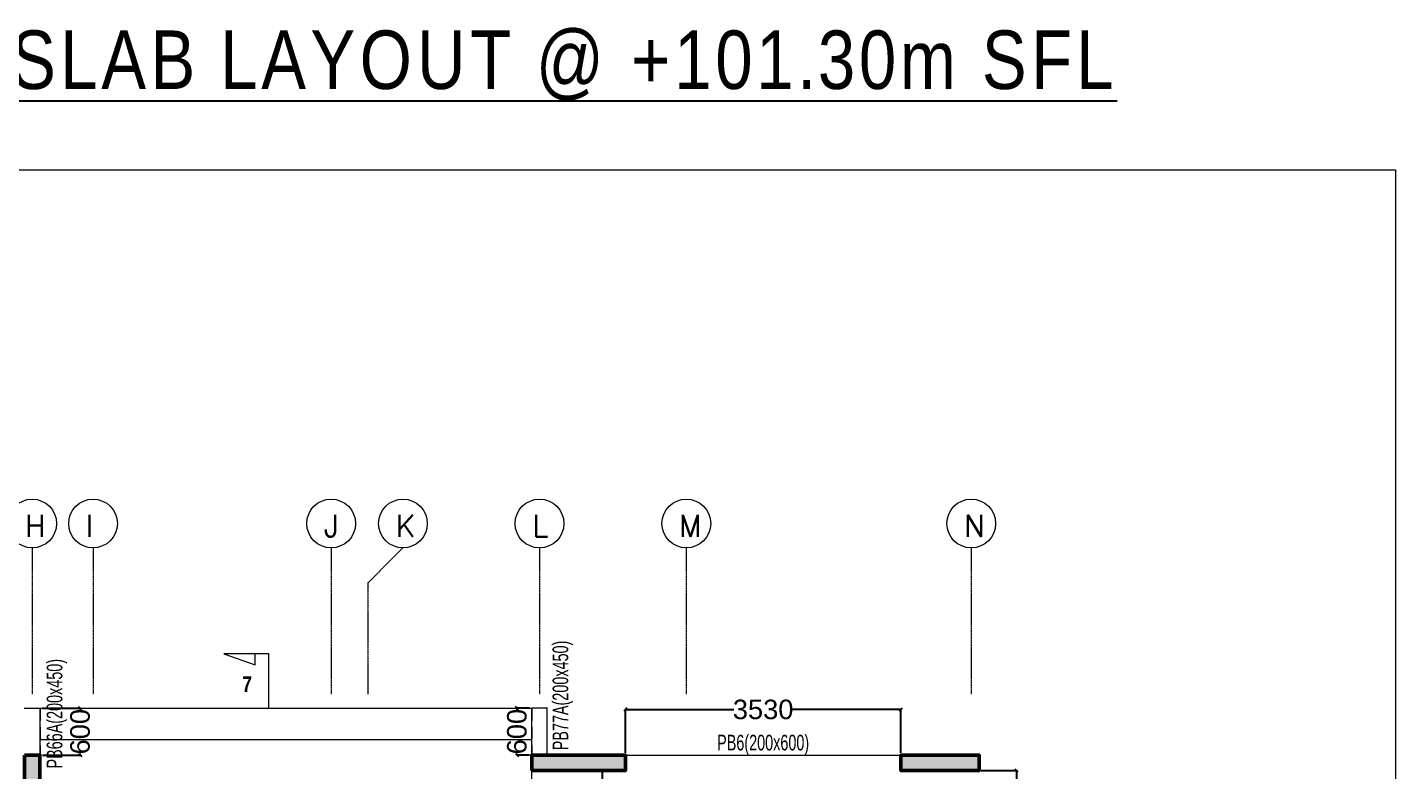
# Model space of a CAD drawing. Header units: millimetres. Extents: x 372 to 37729, y 179 to 80599.
# Drawn here: x 20200 to 37729, y 71071 to 80599 of the extents above; entities that cross this region are included whole.
import ezdxf

# ---------------------------------------------------------------- set-up
doc = ezdxf.new("R2010")
doc.units = ezdxf.units.MM
doc.linetypes.add('ACAD_ISO04W100', pattern=[30, 24, -3, 0, -3])
doc.linetypes.add('HIDDEN', pattern=[9.525, 6.35, -3.175])
for name, color, linetype, lineweight in [('A-ANNO-DIMS', 8, 'Continuous', 15), ('A-ANNO-GRID-LINE', 8, 'ACAD_ISO04W100', 20), ('A-ANNO-GRID-TEXT', 13, 'Continuous', 15), ('A-CLMN', 5, 'Continuous', 50), ('A-CONC-PATT', 253, 'Continuous', 0), ('S - BEAM', 7, 'Continuous', 13), ('S - BEAM TXT', 30, 'Continuous', 13), ('section symb', 5, 'Continuous', 0), ('STR-Stair', 1, 'Continuous', 13)]:
    doc.layers.add(name, color=color, linetype=linetype, lineweight=lineweight)
for name, color, linetype in [('S-DIM', 8, 'Continuous'), ('sub title', 22, 'Continuous'), ('TEXT', 7, 'Continuous')]:
    doc.layers.add(name, color=color, linetype=linetype)
doc.styles.add('ROMANS', font='romans.shx')
doc.styles.add('S - GRID TXT', font='ARIALNB.TTF')
doc.styles.add('SD', font='ARIALNB.TTF')
doc.styles.add('SOBHA', font='arial.ttf')
doc.dimstyles.new('S--20', dxfattribs={"dimscale": 20, "dimtxt": 12.5, "dimasz": 2, "dimexe": 0.25, "dimexo": 1.5, "dimgap": 0.1, "dimtad": 0, "dimdec": 0, "dimrnd": 0.0005, "dimzin": 0, "dimdsep": 46, "dimtxsty": 'SOBHA', "dimblk": 'OBLIQUE', "dimcen": 0.09, "dimclrd": 8, "dimclre": 8, "dimclrt": 4, "dimadec": 0, "dimazin": 0, "dimtfac": 1, "dimtdec": 0, "dimtofl": 0, "dimtmove": 0, "dimatfit": 3, "dimfxl": 0.18, "dimtolj": 1, "dimtzin": 0, "dimlwd": -1, "dimlwe": -1, "dimarcsym": 0})

# ---------------------------------------------------------------- blocks, each defined once
blk = doc.blocks.new('plinth beam layout')
at = {"layer": 'S - BEAM', "linetype": 'HIDDEN', "ltscale": 25}
for p, q in [((-169865, -2184913, 0), (-169865, -2185513, 0)), ((-163566, -2184913, 0), (-163566, -2185513, 0))]:
    blk.add_line(p, q, dxfattribs=at)
at = {"layer": 'S - BEAM', "linetype": 'ByBlock', "ltscale": 25}
for p, q in [((-163366, -2185513, 0), (-163366, -2184913, 0)), ((-162366, -2185513, 0), (-158836, -2185513, 0))]:
    blk.add_line(p, q, dxfattribs=at)
at = {"layer": 'S - BEAM', "linetype": 'ByBlock', "ltscale": 25, "elevation": 0}
for points in [[(-170066, -2184913), (-169865, -2184913)], [(-163365, -2184913), (-163566, -2184913)]]:
    blk.add_lwpolyline(points, dxfattribs=at)
at = {"layer": 'S - BEAM', "color": 5, "ltscale": 350}
for points, elevation in [([(-169865, -2184913), (-163565, -2184913)], 5), ([(-169865, -2186113), (-169865, -2184913)], 0), ([(-163565, -2186113), (-163565, -2184913)], 0), ([(-169865, -2185313), (-163565, -2185313)], 5)]:
    blk.add_lwpolyline(points, dxfattribs=dict(at, elevation=elevation))
at = {"layer": 'section symb', "ltscale": 1000, "elevation": 5}
blk.add_lwpolyline([(-166933, -2184913), (-166933, -2184216), (-167508, -2184216), (-167110, -2184355), (-167110, -2184216)], dxfattribs=at)
at = {"layer": 'S - BEAM TXT', "char_height": 200, "attachment_point": 8, "rotation": 90, "style": 'S - GRID TXT'}
for s, insert in [('{\\fSwis721 LtCn BT|b0|i0|c0|p34;\\W0.9;PB77A(200x450)}', (-163038, -2184749, 0)), ('{\\fSwis721 LtCn BT|b0|i0|c0|p34;\\W0.9;PB66A(200x450)}', (-169519, -2184983, 5))]:
    blk.add_mtext(s, dxfattribs=dict(at, insert=insert))
at = {"layer": 'S - BEAM TXT', "insert": (-160601, -2185513, 0), "char_height": 200, "attachment_point": 8, "style": 'S - GRID TXT'}
blk.add_mtext('{\\fSwis721 LtCn BT|b0|i0|c0|p34;\\W0.9;PB6(200x600)}', dxfattribs=at)
at = {"layer": 'TEXT', "color": 4, "linetype": 'Continuous', "style": 'SD'}
blk.add_text('7', height=200, rotation=0.0105, dxfattribs=at).set_placement((-167276, -2184703, 5))
blk = doc.blocks.new('STRG')
at = {"layer": 'A-ANNO-DIMS', "linetype": 'ACAD_ISO04W100'}
for p, q in [((32140.4, -1592823.7, -0.1), (32140.4, -1594699.7, -0.1)), ((32920.4, -1592823.7, -0.1), (32920.4, -1594699.7, -0.1)), ((35970.4, -1592823.7, -0.1), (35970.4, -1594699.7, -0.1)), ((36890, -1592823.7, -0.1), (36440, -1593273.7, -0.1)), ((38640.1, -1592823.7, -0.1), (38640.1, -1594699.7, -0.1)), ((40520.4, -1592823.7, -0.1), (40520.4, -1594699.7, -0.1)), ((44170.4, -1592823.7, -0.1), (44170.4, -1594699.7, -0.1)), ((36440, -1593273.7, -0.1), (36440, -1594699.7, -0.1))]:
    blk.add_line(p, q, dxfattribs=at)
at = {"layer": 'A-ANNO-GRID-TEXT'}
for centre in [(32140.4, -1592511.5, -0.1), (32920.4, -1592511.5, -0.1), (35970.4, -1592511.5, -0.1), (36890, -1592511.5, -0.1), (38640.1, -1592511.5, -0.1), (40520.4, -1592511.5, -0.1), (44170.4, -1592511.5, -0.1)]:
    blk.add_circle(centre, 312.3, dxfattribs=at)
at = {"layer": 'A-ANNO-GRID-TEXT', "style": 'ROMANS'}
for s, p in [('H', (32048, -1592684.4, 0.2)), ('I', (32828, -1592684.4, 0.2)), ('J', (35878, -1592684.4, 0.2)), ('K', (36797.6, -1592684.4, 0.2)), ('L', (38547.8, -1592684.4, 0.2)), ('M', (40428, -1592684.4, 0.2)), ('N', (44078, -1592684.4, 0.2))]:
    blk.add_text(s, height=282.2, dxfattribs=at).set_placement(p)
blk = doc.blocks.new('TYP CLM')
at = {"layer": 'A-CONC-PATT'}
h = blk.add_hatch(color=256, dxfattribs=at)
h.dxf.hatch_style = 1
h.paths.add_polyline_path([(11770, 38760), (11570, 38760), (11570, 37660), (11770, 37660)])
h = blk.add_hatch(color=256, dxfattribs=at)
h.dxf.hatch_style = 1
h.paths.add_polyline_path([(18070, 38760), (18070, 38560), (19270, 38560), (19270, 38760)])
at = {"layer": 'A-CONC-PATT', "linetype": 'ByBlock'}
h = blk.add_hatch(color=256, dxfattribs=at)
h.dxf.hatch_style = 1
h.paths.add_polyline_path([(22800, 38760), (23800, 38760), (23800, 38560), (23800, 38560), (23600, 38560), (23600, 38560), (22800, 38560)])
at = {"layer": 'A-CLMN'}
for points, elevation in [([(11570, 38760), (11770, 38760), (11770, 37660), (11570, 37660)], 0), ([(18070, 38560), (18070, 38760), (19270, 38760), (19270, 38560)], 1), ([(23600, 38560), (23600, 38560), (23800, 38560), (23800, 38560), (23800, 38760), (22800, 38760), (22800, 38560)], 1)]:
    blk.add_lwpolyline(points, close=True, dxfattribs=dict(at, elevation=elevation))
blk = doc.blocks.new('_Oblique')
at = {"color": 0, "linetype": 'ByBlock', "lineweight": -2}
blk.add_line((-0.5, -0.5), (0.5, 0.5), dxfattribs=at)
blk = doc.blocks.new('*D437')
at = {"layer": 'Defpoints', "color": 0, "linetype": 'ByBlock', "transparency": 16777216}
for p in [(31391, 71854), (27861, 71271, 0), (31391, 71271, 0)]:
    blk.add_point(p, dxfattribs=at)
at = {"layer": 'S-DIM', "color": 8, "transparency": 16777216}
for p, q in [((27861, 71301), (27861, 71859)), ((27861, 71854), (29252, 71854)), ((31391, 71854), (30001, 71854)), ((31391, 71301), (31391, 71859))]:
    blk.add_line(p, q, dxfattribs=at)
at = {"layer": 'S-DIM', "color": 8, "linetype": 'ByBlock', "transparency": 16777216, "xscale": 40, "yscale": 40, "zscale": 40, "rotation": 180}
blk.add_blockref('_Oblique', (27861, 71854), dxfattribs=at)
at = {"layer": 'S-DIM', "color": 8, "linetype": 'ByBlock', "transparency": 16777216, "xscale": 40, "yscale": 40, "zscale": 40}
blk.add_blockref('_Oblique', (31391, 71854), dxfattribs=at)
at = {"layer": 'S-DIM', "color": 4, "linetype": 'ByBlock', "transparency": 16777216, "insert": (29626, 71854), "char_height": 250, "attachment_point": 5, "style": 'SOBHA'}
blk.add_mtext('\\A1;3530', dxfattribs=at)
blk = doc.blocks.new('*D438')
at = {"layer": 'Defpoints', "color": 0, "linetype": 'ByBlock', "transparency": 16777216}
for p in [(32391, 71071, 0), (32874, 71071), (32391, 67921, 0)]:
    blk.add_point(p, dxfattribs=at)
at = {"layer": 'S-DIM', "color": 8, "transparency": 16777216}
for p, q in [((32421, 71071), (32879, 71071)), ((32874, 71071), (32874, 69870)), ((32874, 67921), (32874, 69121)), ((32421, 67921), (32879, 67921))]:
    blk.add_line(p, q, dxfattribs=at)
at = {"layer": 'S-DIM', "color": 8, "linetype": 'ByBlock', "transparency": 16777216, "xscale": 40, "yscale": 40, "zscale": 40}
for p, rotation in [((32874, 71071), 90), ((32874, 67921), 270)]:
    blk.add_blockref('_Oblique', p, dxfattribs=dict(at, rotation=rotation))
at = {"layer": 'S-DIM', "color": 4, "linetype": 'ByBlock', "transparency": 16777216, "insert": (32874, 69496), "char_height": 250, "attachment_point": 5, "rotation": 90, "style": 'SOBHA'}
blk.add_mtext('\\A1;3150', dxfattribs=at)
blk = doc.blocks.new('*D439')
at = {"layer": 'Defpoints', "color": 0, "linetype": 'ByBlock', "transparency": 16777216}
for p in [(26863, 71070, 0), (26863, 67655, 0), (27562, 67655)]:
    blk.add_point(p, dxfattribs=at)
at = {"layer": 'S-DIM', "color": 8, "transparency": 16777216}
for p, q in [((26893, 71070), (27567, 71070)), ((27562, 71070), (27562, 69739)), ((27562, 67655), (27562, 68986)), ((26893, 67655), (27567, 67655))]:
    blk.add_line(p, q, dxfattribs=at)
at = {"layer": 'S-DIM', "color": 8, "linetype": 'ByBlock', "transparency": 16777216, "xscale": 40, "yscale": 40, "zscale": 40}
for p, rotation in [((27562, 71070), 90), ((27562, 67655), 270)]:
    blk.add_blockref('_Oblique', p, dxfattribs=dict(at, rotation=rotation))
at = {"layer": 'S-DIM', "color": 4, "linetype": 'ByBlock', "transparency": 16777216, "insert": (27562, 69362), "char_height": 250, "attachment_point": 5, "rotation": 90, "style": 'SOBHA'}
blk.add_mtext('\\A1;3415', dxfattribs=at)
blk = doc.blocks.new('*D249')
at = {"layer": 'Defpoints', "color": 0, "linetype": 'ByBlock', "transparency": 16777216}
for p in [(26662, 71871, 0), (26472, 71271), (26662, 71271, 0)]:
    blk.add_point(p, dxfattribs=at)
at = {"layer": 'S-DIM', "color": 8, "transparency": 16777216}
for p, q in [((26632, 71871), (26467, 71871)), ((26472, 71871), (26472, 71849)), ((26632, 71271), (26467, 71271)), ((26472, 71271), (26472, 71292))]:
    blk.add_line(p, q, dxfattribs=at)
at = {"layer": 'S-DIM', "color": 8, "linetype": 'ByBlock', "transparency": 16777216, "xscale": 40, "yscale": 40, "zscale": 40}
for p, rotation in [((26472, 71871), 90), ((26472, 71271), 270)]:
    blk.add_blockref('_Oblique', p, dxfattribs=dict(at, rotation=rotation))
at = {"layer": 'S-DIM', "color": 4, "linetype": 'ByBlock', "transparency": 16777216, "insert": (26472, 71571), "char_height": 250, "attachment_point": 5, "rotation": 90, "style": 'SOBHA'}
blk.add_mtext('\\A1;600', dxfattribs=at)
blk = doc.blocks.new('*D250')
at = {"layer": 'Defpoints', "color": 0, "linetype": 'ByBlock', "transparency": 16777216}
for p in [(20362, 71871, 0), (20362, 71271, 0), (20876, 71270)]:
    blk.add_point(p, dxfattribs=at)
at = {"layer": 'S-DIM', "color": 8, "transparency": 16777216}
for p, q in [((20392, 71871), (20881, 71870)), ((20876, 71870), (20876, 71849)), ((20392, 71271), (20881, 71270)), ((20876, 71270), (20876, 71292))]:
    blk.add_line(p, q, dxfattribs=at)
at = {"layer": 'S-DIM', "color": 8, "linetype": 'ByBlock', "transparency": 16777216, "xscale": 40, "yscale": 40, "zscale": 40}
for p, rotation in [((20876, 71870), 89.9878222909964), ((20876, 71270), 269.9878222909964)]:
    blk.add_blockref('_Oblique', p, dxfattribs=dict(at, rotation=rotation))
at = {"layer": 'S-DIM', "color": 4, "linetype": 'ByBlock', "transparency": 16777216, "insert": (20876, 71570), "char_height": 250, "attachment_point": 5, "rotation": 89.9878, "style": 'SOBHA'}
blk.add_mtext('\\A1;600', dxfattribs=at)

msp = doc.modelspace()

# ---------------------------------------------------------------- linework, layer by layer
at = {"layer": 'STR-Stair', "linetype": 'ByBlock', "elevation": 0.1}
msp.add_lwpolyline([(372.1, 78772.5), (37728.9, 78772.5), (37728.9, 178.5), (372.1, 178.5)], close=True, dxfattribs=at)

# ---------------------------------------------------------------- block references
at = {"color": 1}
msp.add_blockref('plinth beam layout', (190227.2, 2256783.3), dxfattribs=at)
at = {"linetype": 'ByBlock'}
msp.add_blockref('TYP CLM', (8591.5, 32510.6, -0.3), dxfattribs=at)
at = {"layer": 'A-ANNO-GRID-LINE'}
msp.add_blockref('STRG', (-11878.6, 1666750.3, 0), dxfattribs=at)

# ---------------------------------------------------------------- texts
at = {"layer": 'sub title', "insert": (20855.6, 80559.2, -0.2), "char_height": 750, "width": 28522.444, "attachment_point": 2, "style": 'SD'}
msp.add_mtext('{\\fArial Narrow|b0|i0|c0|p34;\\T1.1;\\L\\C7;PLINTH BEAM AND GRADE SLAB LAYOUT @ +101.30m SFL}', dxfattribs=at)

# ---------------------------------------------------------------- dimensions: what is measured, and where the dimension line sits
at = {"layer": 'S-DIM', "linetype": 'ByBlock'}
for p1, p2, distance, picture, middle in [((20361.8, 71870.6, -0.3), (20361.7, 71270.6, 0.2), 514.1, '*D250', (20875.9, 71570.4)), ((32391.5, 67920.6, 0.1), (32391.5, 71070.6, 0.3), -482.4, '*D438', (32873.9, 69495.6))]:
    dim = msp.add_aligned_dim(p1=p1, p2=p2, distance=distance, dimstyle='S--20', dxfattribs=at)
    dim.commit()
    dim.dimension.update_dxf_attribs({"geometry": picture, "text_midpoint": middle})
for base, p1, p2, picture, middle in [((26472.4, 71270.6), (26661.7, 71870.6, 0.3), (26661.7, 71270.6, 0.3), '*D249', (26472.4, 71570.6)), ((27561.7, 67654.9), (26862.6, 71069.9, 0.2), (26862.6, 67654.9, 0.2), '*D439', (27561.7, 69362.4))]:
    dim = msp.add_linear_dim(base=base, p1=p1, p2=p2, angle=90, dimstyle='S--20', dxfattribs=at)
    dim.commit()
    dim.dimension.update_dxf_attribs({"geometry": picture, "text_midpoint": middle})
dim = msp.add_linear_dim(base=(31391.5, 71854), p1=(27861.5, 71270.6, 0.3), p2=(31391.5, 71270.6, 0.3), dimstyle='S--20', dxfattribs=at)
dim.commit()
dim.dimension.update_dxf_attribs({"geometry": '*D437', "text_midpoint": (29626.5, 71854)})

doc.saveas('drawing.dxf')
